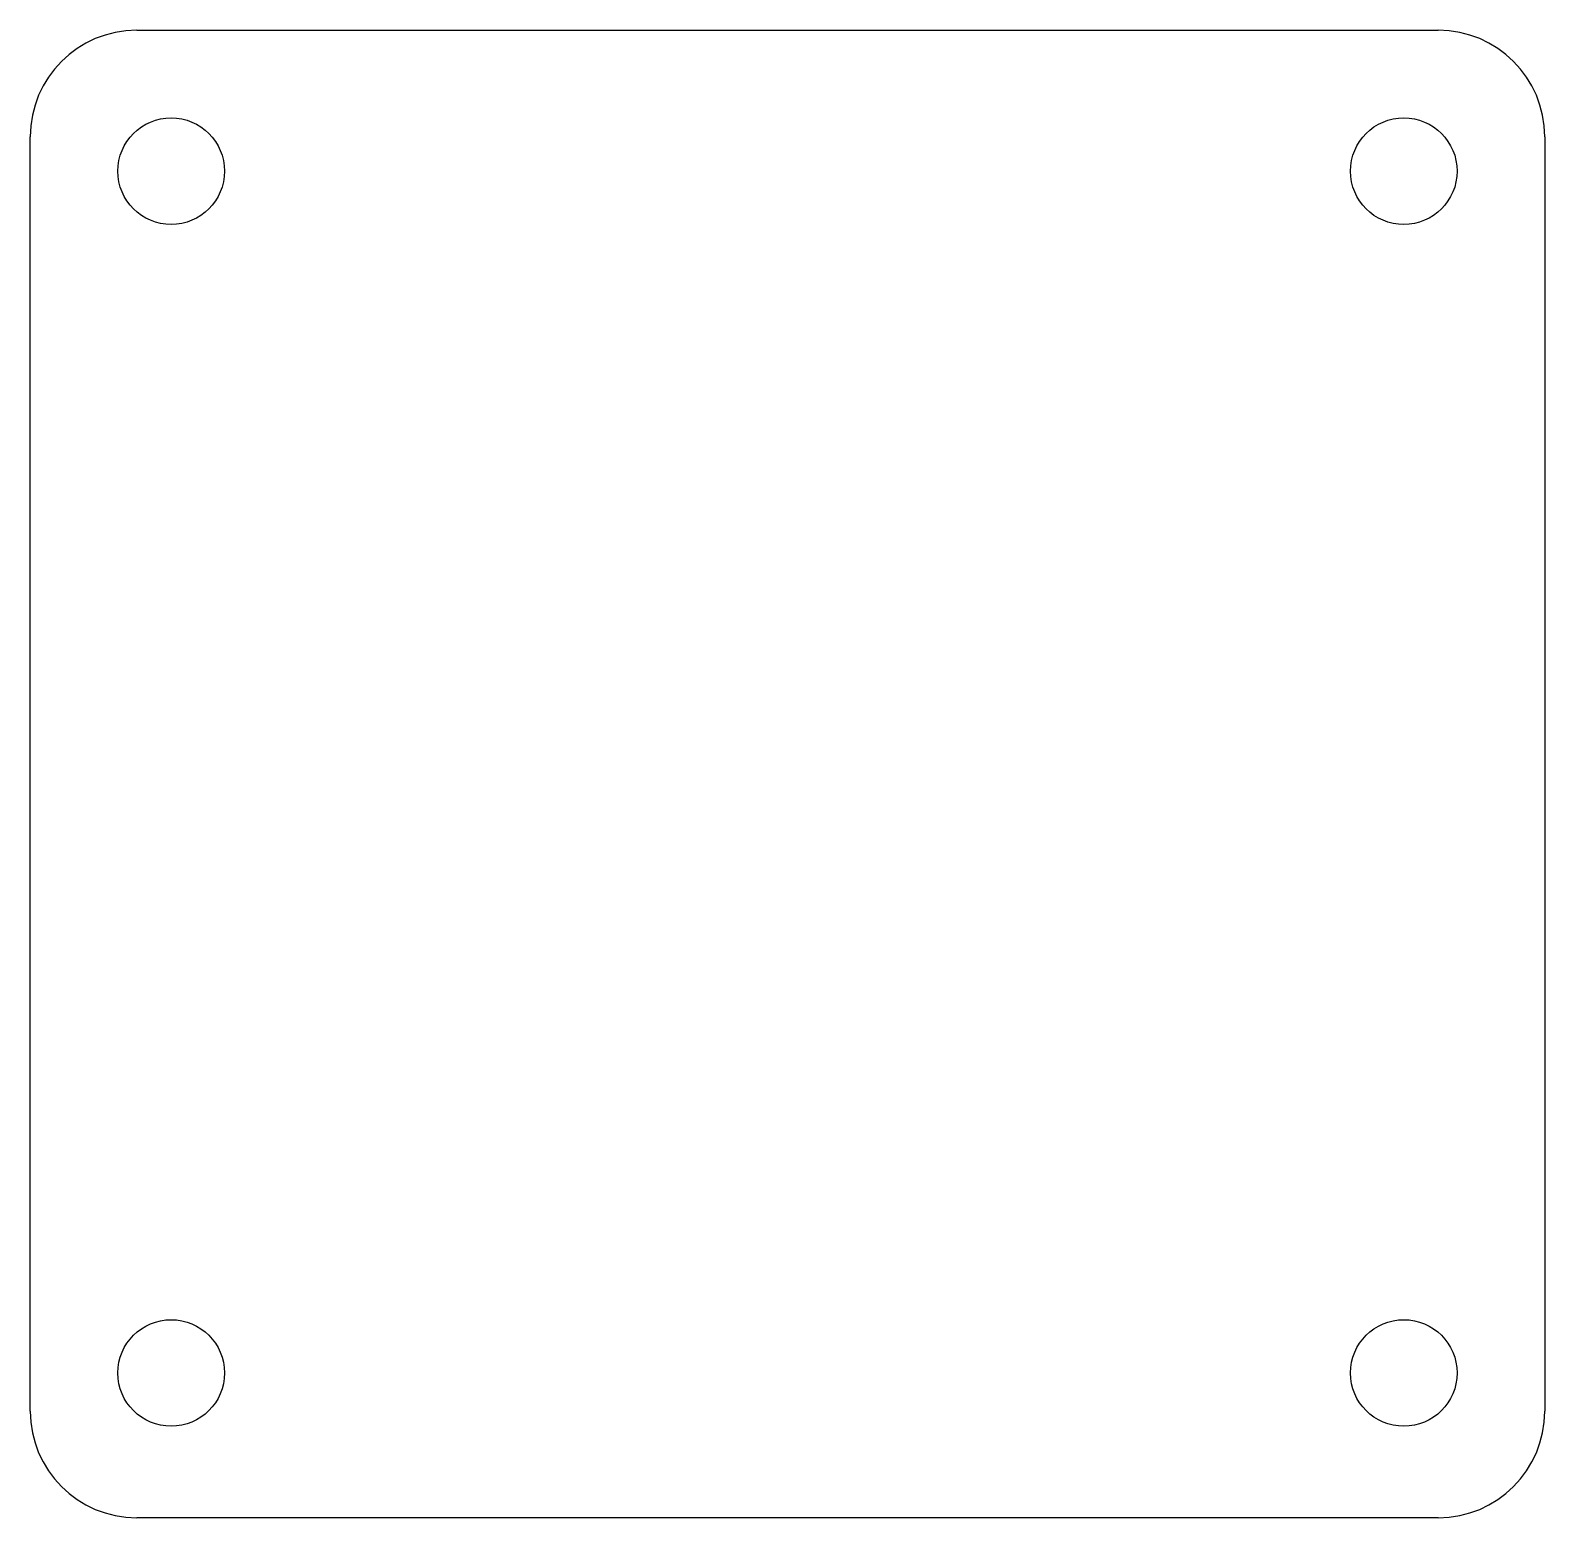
# Model space of a CAD drawing. Header units: millimetres. Extents: x 2.3 to 52.5, y 1.6 to 50.9.
import ezdxf

# ---------------------------------------------------------------- set-up
doc = ezdxf.new("R2010")
doc.units = ezdxf.units.MM

msp = doc.modelspace()

# ---------------------------------------------------------------- linework, layer by layer
for p, q in [((5.799, 50.93), (48.979, 50.93)), ((2.267, 5.107), (2.267, 47.398)), ((52.511, 47.398), (52.511, 5.107)), ((48.979, 1.575), (5.799, 1.575))]:
    msp.add_line(p, q)
for centre in [(6.942, 46.255), (47.836, 46.255), (6.942, 6.377), (47.836, 6.377)]:
    msp.add_circle(centre, 1.768)
for centre, start, end in [((5.799, 47.398), 90, 180), ((48.979, 47.398), 0, 90), ((5.799, 5.107), 180, 270), ((48.979, 5.107), 270, 0)]:
    msp.add_arc(centre, 3.532, start, end)

doc.saveas('drawing.dxf')
